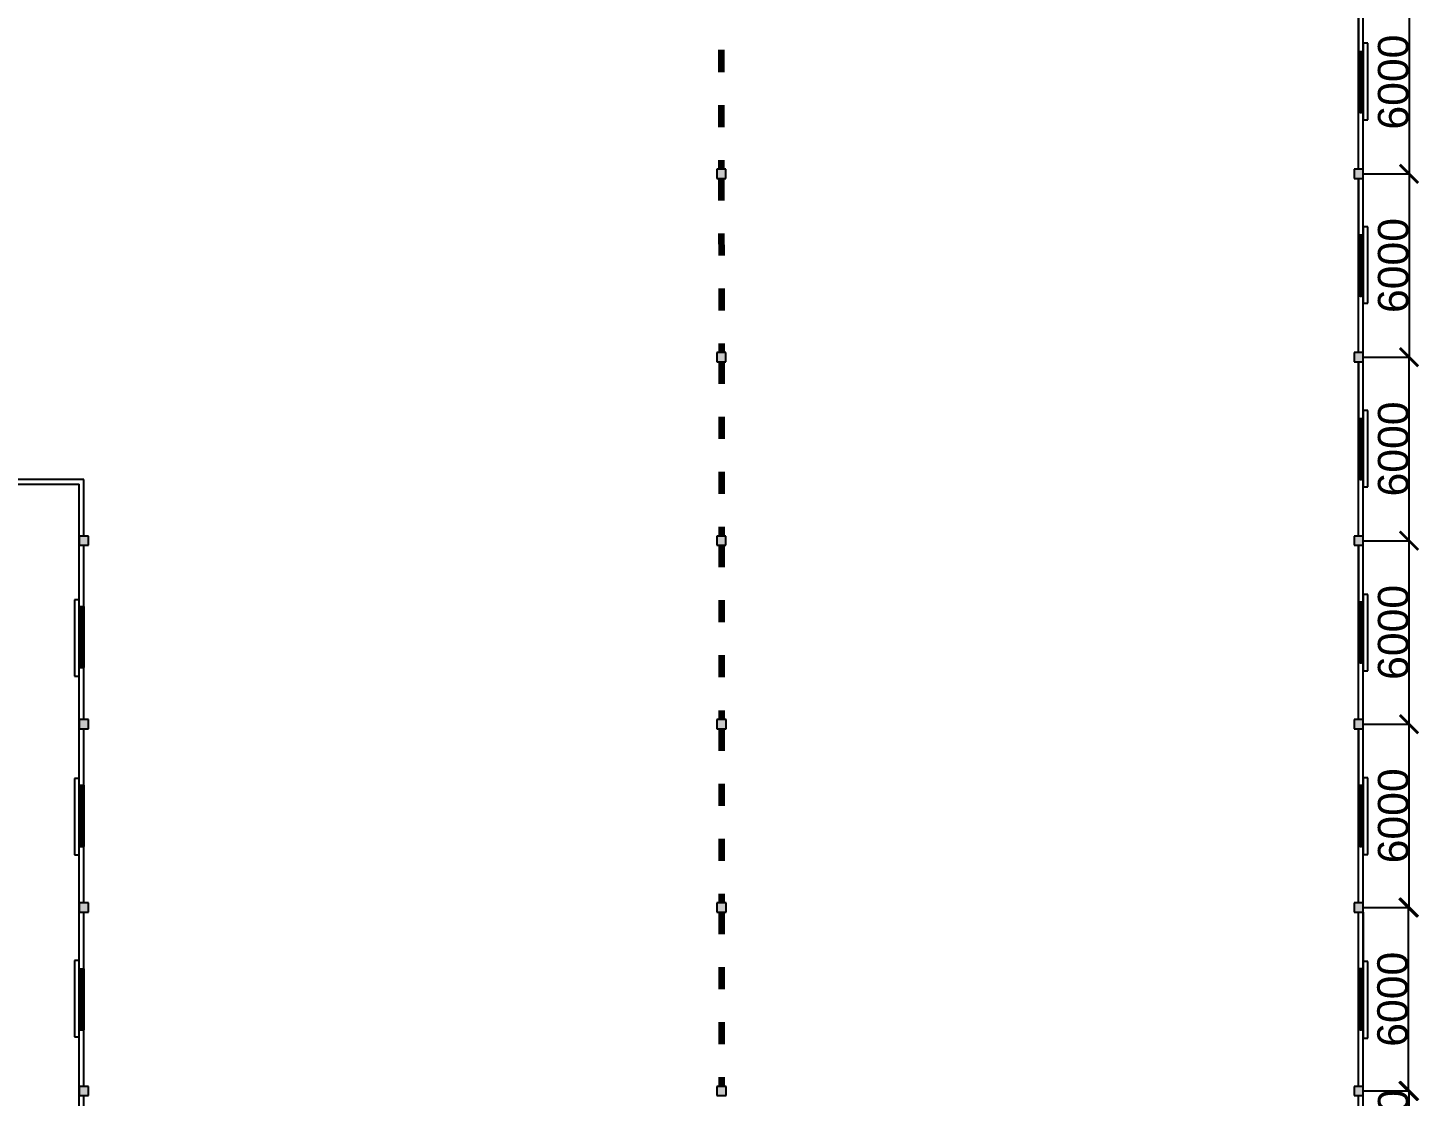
# Model space of a CAD drawing. Header units: millimetres. Extents: x 3339 to 2017737, y 4955 to 2748989.
# Drawn here: x 1634162 to 1679676, y 1665979 to 1700924 of the extents above; entities that cross this region are included whole.
import ezdxf

# ---------------------------------------------------------------- set-up
doc = ezdxf.new("R2010")
doc.units = ezdxf.units.MM
doc.header["$LTSCALE"] = 30
doc.linetypes.add('ACAD_ISO03W100', pattern=[30, 12, -18])
doc.styles.get("Standard").update_dxf_attribs({"font": 'arial.ttf'})
doc.dimstyles.new('ISO-25', dxfattribs={"dimtxt": 1000, "dimasz": 600, "dimexe": 1.25, "dimexo": 0.625, "dimtad": 1, "dimtxsty": 'Standard', "dimblk": 'ARCHTICK', "dimcen": 2.5, "dimclrd": 4, "dimadec": 0, "dimazin": 0, "dimtfac": 1, "dimtmove": 0, "dimatfit": 3, "dimfxl": 1, "dimarcsym": 0})

# ---------------------------------------------------------------- blocks, each defined once
blk = doc.blocks.new('_ArchTick')
at = {"color": 0, "linetype": 'ByBlock', "const_width": 0.15}
blk.add_lwpolyline([(-0.5, -0.5), (0.5, 0.5)], dxfattribs=at)
blk = doc.blocks.new('*D457')
at = {"color": 0, "lineweight": -2, "transparency": 16777216}
for p, q in [((1677845, 1666149), (1679345, 1666149)), ((1677845, 1663149), (1679345, 1663149))]:
    blk.add_line(p, q, dxfattribs=at)
at = {"color": 4, "lineweight": -2, "transparency": 16777216}
blk.add_line((1679344, 1663149), (1679344, 1666149), dxfattribs=at)
at = {"layer": 'Defpoints', "color": 0, "transparency": 16777216}
for p in [(1677844, 1666149), (1679344, 1666149), (1677844, 1663149)]:
    blk.add_point(p, dxfattribs=at)
at = {"color": 4, "lineweight": -2, "transparency": 16777216, "xscale": 600, "yscale": 600, "zscale": 600}
for p, rotation in [((1679344, 1666149), 90), ((1679344, 1663149), 270)]:
    blk.add_blockref('_ArchTick', p, dxfattribs=dict(at, rotation=rotation))
at = {"color": 0, "transparency": 16777216, "insert": (1678833, 1664649), "char_height": 1000, "attachment_point": 5, "rotation": 90}
blk.add_mtext('3000', dxfattribs=at)
blk = doc.blocks.new('*D246')
at = {"color": 0, "lineweight": -2, "transparency": 16777216}
for p, q in [((1677845, 1672149), (1679323, 1672149)), ((1677845, 1666149), (1679323, 1666149))]:
    blk.add_line(p, q, dxfattribs=at)
at = {"color": 4, "lineweight": -2, "transparency": 16777216}
blk.add_line((1679322, 1666149), (1679322, 1672149), dxfattribs=at)
at = {"layer": 'Defpoints', "color": 0, "transparency": 16777216}
for p in [(1677844, 1672149), (1679322, 1672149), (1677844, 1666149)]:
    blk.add_point(p, dxfattribs=at)
at = {"color": 4, "lineweight": -2, "transparency": 16777216, "xscale": 600, "yscale": 600, "zscale": 600}
for p, rotation in [((1679322, 1672149), 90), ((1679322, 1666149), 270)]:
    blk.add_blockref('_ArchTick', p, dxfattribs=dict(at, rotation=rotation))
at = {"color": 0, "transparency": 16777216, "insert": (1678811, 1669149), "char_height": 1000, "attachment_point": 5, "rotation": 90}
blk.add_mtext('6000', dxfattribs=at)
blk = doc.blocks.new('*D458')
at = {"color": 0, "lineweight": -2, "transparency": 16777216}
for p, q in [((1677845, 1678149), (1679345, 1678149)), ((1677845, 1672149), (1679345, 1672149))]:
    blk.add_line(p, q, dxfattribs=at)
at = {"color": 4, "lineweight": -2, "transparency": 16777216}
blk.add_line((1679344, 1672149), (1679344, 1678149), dxfattribs=at)
at = {"layer": 'Defpoints', "color": 0, "transparency": 16777216}
for p in [(1677844, 1678149), (1679344, 1678149), (1677844, 1672149)]:
    blk.add_point(p, dxfattribs=at)
at = {"color": 4, "lineweight": -2, "transparency": 16777216, "xscale": 600, "yscale": 600, "zscale": 600}
for p, rotation in [((1679344, 1678149), 90), ((1679344, 1672149), 270)]:
    blk.add_blockref('_ArchTick', p, dxfattribs=dict(at, rotation=rotation))
at = {"color": 0, "transparency": 16777216, "insert": (1678833, 1675149), "char_height": 1000, "attachment_point": 5, "rotation": 90}
blk.add_mtext('6000', dxfattribs=at)
blk = doc.blocks.new('*D459')
at = {"color": 0, "lineweight": -2, "transparency": 16777216}
for p, q in [((1677845, 1684149), (1679345, 1684149)), ((1677845, 1678149), (1679345, 1678149))]:
    blk.add_line(p, q, dxfattribs=at)
at = {"color": 4, "lineweight": -2, "transparency": 16777216}
blk.add_line((1679343, 1684149), (1679343, 1678149), dxfattribs=at)
at = {"layer": 'Defpoints', "color": 0, "transparency": 16777216}
for p in [(1677844, 1684149), (1677844, 1678149), (1679343, 1678149)]:
    blk.add_point(p, dxfattribs=at)
at = {"color": 4, "lineweight": -2, "transparency": 16777216, "xscale": 600, "yscale": 600, "zscale": 600}
for p, rotation in [((1679343, 1684149), 90), ((1679343, 1678149), 270)]:
    blk.add_blockref('_ArchTick', p, dxfattribs=dict(at, rotation=rotation))
at = {"color": 0, "transparency": 16777216, "insert": (1678832, 1681149), "char_height": 1000, "attachment_point": 5, "rotation": 90}
blk.add_mtext('6000', dxfattribs=at)
blk = doc.blocks.new('*D460')
at = {"color": 0, "lineweight": -2, "transparency": 16777216}
for p, q in [((1677845, 1690149), (1679345, 1690149)), ((1677845, 1684149), (1679345, 1684149))]:
    blk.add_line(p, q, dxfattribs=at)
at = {"color": 4, "lineweight": -2, "transparency": 16777216}
blk.add_line((1679344, 1684149), (1679344, 1690149), dxfattribs=at)
at = {"layer": 'Defpoints', "color": 0, "transparency": 16777216}
for p in [(1677844, 1690149), (1679344, 1690149), (1677844, 1684149)]:
    blk.add_point(p, dxfattribs=at)
at = {"color": 4, "lineweight": -2, "transparency": 16777216, "xscale": 600, "yscale": 600, "zscale": 600}
for p, rotation in [((1679344, 1690149), 90), ((1679344, 1684149), 270)]:
    blk.add_blockref('_ArchTick', p, dxfattribs=dict(at, rotation=rotation))
at = {"color": 0, "transparency": 16777216, "insert": (1678833, 1687149), "char_height": 1000, "attachment_point": 5, "rotation": 90}
blk.add_mtext('6000', dxfattribs=at)
blk = doc.blocks.new('*D461')
at = {"color": 0, "lineweight": -2, "transparency": 16777216}
for p, q in [((1677845, 1696149), (1679345, 1696149)), ((1677845, 1690149), (1679345, 1690149))]:
    blk.add_line(p, q, dxfattribs=at)
at = {"color": 4, "lineweight": -2, "transparency": 16777216}
blk.add_line((1679344, 1696149), (1679344, 1690149), dxfattribs=at)
at = {"layer": 'Defpoints', "color": 0, "transparency": 16777216}
for p in [(1677844, 1696149), (1677844, 1690149), (1679344, 1690149)]:
    blk.add_point(p, dxfattribs=at)
at = {"color": 4, "lineweight": -2, "transparency": 16777216, "xscale": 600, "yscale": 600, "zscale": 600}
for p, rotation in [((1679344, 1696149), 90), ((1679344, 1690149), 270)]:
    blk.add_blockref('_ArchTick', p, dxfattribs=dict(at, rotation=rotation))
at = {"color": 0, "transparency": 16777216, "insert": (1678833, 1693149), "char_height": 1000, "attachment_point": 5, "rotation": 90}
blk.add_mtext('6000', dxfattribs=at)
blk = doc.blocks.new('*D462')
at = {"color": 0, "lineweight": -2, "transparency": 16777216}
for p, q in [((1677845, 1702149), (1679345, 1702149)), ((1677845, 1696149), (1679345, 1696149))]:
    blk.add_line(p, q, dxfattribs=at)
at = {"color": 4, "lineweight": -2, "transparency": 16777216}
blk.add_line((1679344, 1702149), (1679344, 1696149), dxfattribs=at)
at = {"layer": 'Defpoints', "color": 0, "transparency": 16777216}
for p in [(1677844, 1702149), (1677844, 1696149), (1679344, 1696149)]:
    blk.add_point(p, dxfattribs=at)
at = {"color": 4, "lineweight": -2, "transparency": 16777216, "xscale": 600, "yscale": 600, "zscale": 600}
for p, rotation in [((1679344, 1702149), 90), ((1679344, 1696149), 270)]:
    blk.add_blockref('_ArchTick', p, dxfattribs=dict(at, rotation=rotation))
at = {"color": 0, "transparency": 16777216, "insert": (1678833, 1699149), "char_height": 1000, "attachment_point": 5, "rotation": 90}
blk.add_mtext('6000', dxfattribs=at)

msp = doc.modelspace()

# ---------------------------------------------------------------- hatches: boundary and pattern name
at = {"lineweight": 211, "ltscale": 5, "true_color": 0xf8d731}
h = msp.add_hatch(color=40, dxfattribs=at)
h.dxf.hatch_style = 1
h.paths.add_polyline_path([(1656995.26, 1708298.947), (1656845.26, 1708298.947), (1656695.26, 1708298.947), (1656695.26, 1708148.947), (1656695.26, 1707998.947), (1656995.26, 1707998.947)])
h.paths.add_polyline_path([(1656996.437, 1702298.947), (1656846.437, 1702298.947), (1656696.437, 1702298.947), (1656696.437, 1702148.947), (1656696.437, 1701998.947), (1656996.437, 1701998.947)])
h.paths.add_polyline_path([(1656997.613, 1696298.947), (1656847.613, 1696298.947), (1656697.613, 1696298.947), (1656697.613, 1696148.947), (1656697.613, 1695998.947), (1656997.613, 1695998.947)])
h.paths.add_polyline_path([(1656998.789, 1690298.947), (1656848.789, 1690298.947), (1656698.789, 1690298.947), (1656698.789, 1690148.947), (1656698.789, 1689998.947), (1656998.789, 1689998.947)])
h.paths.add_polyline_path([(1656999.966, 1684298.947), (1656849.966, 1684298.947), (1656699.966, 1684298.947), (1656699.966, 1684148.947), (1656699.966, 1683998.947), (1656999.966, 1683998.947)])
h.paths.add_polyline_path([(1657001.142, 1678298.947), (1656851.142, 1678298.947), (1656701.142, 1678298.947), (1656701.142, 1678148.947), (1656701.142, 1677998.947), (1657001.142, 1677998.947)])
h.paths.add_polyline_path([(1657002.319, 1672298.947), (1656852.319, 1672298.947), (1656702.319, 1672298.947), (1656702.319, 1672148.947), (1656702.319, 1671998.947), (1657002.319, 1671998.947)])
h.paths.add_polyline_path([(1657003.495, 1666298.947), (1656853.495, 1666298.947), (1656703.495, 1666298.947), (1656703.495, 1665998.947), (1657003.495, 1665998.947)])
at = {"true_color": 0xf8d731}
h = msp.add_hatch(color=40, dxfattribs=at)
h.dxf.hatch_style = 1
h.paths.add_polyline_path([(1677844.084, 1702298.947), (1677694.084, 1702298.947), (1677544.084, 1702298.947), (1677544.084, 1701998.947), (1677844.084, 1701998.947)])
h.paths.add_polyline_path([(1677844.084, 1696298.947), (1677694.084, 1696298.947), (1677544.084, 1696298.947), (1677544.084, 1696148.947), (1677544.084, 1695998.947), (1677844.084, 1695998.947)])
h.paths.add_polyline_path([(1677844.084, 1690298.947), (1677694.084, 1690298.947), (1677544.084, 1690298.947), (1677544.084, 1690148.947), (1677544.084, 1689998.947), (1677844.084, 1689998.947)])
h.paths.add_polyline_path([(1677844.084, 1684298.947), (1677694.084, 1684298.947), (1677544.084, 1684298.947), (1677544.084, 1684148.947), (1677544.084, 1683998.947), (1677844.084, 1683998.947)])
h = msp.add_hatch(color=40, dxfattribs=at)
h.dxf.hatch_style = 1
h.paths.add_polyline_path([(1677844.084, 1663448.947), (1677694.084, 1663448.947), (1677544.084, 1663448.947), (1677544.084, 1663298.947), (1677544.084, 1663148.947), (1677844.084, 1663148.947)])
h.paths.add_polyline_path([(1671994.084, 1663448.947), (1671844.084, 1663448.947), (1671694.084, 1663448.947), (1671694.084, 1663298.947), (1671694.084, 1663148.947), (1671994.084, 1663148.947)])
h.paths.add_polyline_path([(1668994.084, 1663448.947), (1668844.084, 1663448.947), (1668694.084, 1663448.947), (1668694.084, 1663298.947), (1668694.084, 1663148.947), (1668994.084, 1663148.947)])
h.paths.add_polyline_path([(1662994.084, 1663448.947), (1662844.084, 1663448.947), (1662694.084, 1663448.947), (1662694.084, 1663298.947), (1662694.084, 1663148.947), (1662994.084, 1663148.947)])
h.paths.add_polyline_path([(1656994.084, 1663448.947), (1656844.084, 1663448.947), (1656694.084, 1663448.947), (1656694.084, 1663298.947), (1656694.084, 1663148.947), (1656994.084, 1663148.947)])
h.paths.add_polyline_path([(1650994.084, 1663448.947), (1650844.084, 1663448.947), (1650694.084, 1663448.947), (1650694.084, 1663298.947), (1650694.084, 1663148.947), (1650994.084, 1663148.947)])
h.paths.add_polyline_path([(1644994.084, 1663448.947), (1644844.084, 1663448.947), (1644694.084, 1663448.947), (1644694.084, 1663298.947), (1644694.084, 1663148.947), (1644994.084, 1663148.947)])
h.paths.add_polyline_path([(1641994.084, 1663448.947), (1641844.084, 1663448.947), (1641694.084, 1663448.947), (1641694.084, 1663298.947), (1641694.084, 1663148.947), (1641994.084, 1663148.947)])
h.paths.add_polyline_path([(1636144.084, 1663448.947), (1635994.084, 1663448.947), (1635844.084, 1663448.947), (1635844.084, 1663148.947), (1636144.084, 1663148.947)])
h.paths.add_polyline_path([(1636144.084, 1666298.947), (1635994.084, 1666298.947), (1635844.084, 1666298.947), (1635844.084, 1665998.947), (1636144.084, 1665998.947)])
h.paths.add_polyline_path([(1636144.084, 1672298.947), (1635994.084, 1672298.947), (1635844.084, 1672298.947), (1635844.084, 1672148.947), (1635844.084, 1671998.947), (1636144.084, 1671998.947)])
h.paths.add_polyline_path([(1636144.084, 1678298.947), (1635994.084, 1678298.947), (1635844.084, 1678298.947), (1635844.084, 1677998.947), (1636144.084, 1677998.947)])
h.paths.add_polyline_path([(1631844.084, 1674298.947), (1631698.192, 1674298.947), (1631548.192, 1674298.947), (1631548.192, 1674148.947), (1631548.192, 1673998.947), (1631844.084, 1673998.947)])
h.paths.add_polyline_path([(1631844.084, 1668148.947), (1631844.084, 1668299.806), (1631548.192, 1668299.806), (1631548.192, 1668149.806), (1631548.192, 1667999.806), (1631844.084, 1667999.806)])
h.paths.add_polyline_path([(1631844.084, 1663448.947), (1631544.084, 1663448.947), (1631544.084, 1663148.947), (1631844.084, 1663148.947)])
h.paths.add_polyline_path([(1677844.084, 1666298.947), (1677694.084, 1666298.947), (1677544.084, 1666298.947), (1677544.084, 1666148.947), (1677544.084, 1665998.947), (1677844.084, 1665998.947)])
h.paths.add_polyline_path([(1677844.084, 1672298.947), (1677694.084, 1672298.947), (1677544.084, 1672298.947), (1677544.084, 1672148.947), (1677544.084, 1671998.947), (1677844.084, 1671998.947)])
h.paths.add_polyline_path([(1677844.084, 1678298.947), (1677694.084, 1678298.947), (1677544.084, 1678298.947), (1677544.084, 1678148.947), (1677544.084, 1677998.947), (1677844.084, 1677998.947)])
h.paths.add_polyline_path([(1624994.084, 1663448.947), (1624694.084, 1663448.947), (1624694.084, 1663148.947), (1624844.084, 1663148.947), (1624994.084, 1663148.947)])
h.paths.add_polyline_path([(1617994.084, 1663448.947), (1617694.084, 1663448.947), (1617694.084, 1663148.947), (1617844.084, 1663148.947), (1617994.084, 1663148.947)])
h.paths.add_polyline_path([(1611994.084, 1663448.947), (1611694.084, 1663448.947), (1611694.084, 1663148.947), (1611844.084, 1663148.947), (1611994.084, 1663148.947)])
h.paths.add_polyline_path([(1605994.084, 1663448.947), (1605694.084, 1663448.947), (1605694.084, 1663148.947), (1605844.084, 1663148.947), (1605994.084, 1663148.947)])
h.paths.add_polyline_path([(1636144.084, 1684298.947), (1635994.084, 1684298.947), (1635844.084, 1684298.947), (1635844.084, 1684148.947), (1635844.084, 1683998.947), (1636144.084, 1683998.947)])
h.paths.add_polyline_path([(1631844.084, 1680298.947), (1631698.192, 1680298.947), (1631548.192, 1680298.947), (1631548.192, 1680148.947), (1631548.192, 1679998.947), (1631844.084, 1679998.947)])
h.paths.add_polyline_path([(1631844.084, 1686298.947), (1631698.192, 1686298.947), (1631548.192, 1686298.947), (1631548.192, 1686148.947), (1631548.192, 1685998.947), (1631844.084, 1685998.947)])
h.paths.add_polyline_path([(1588144.084, 1663448.947), (1587844.084, 1663448.947), (1587844.084, 1663148.947), (1588144.084, 1663148.947)])
h.paths.add_polyline_path([(1593994.084, 1663448.947), (1593694.084, 1663448.947), (1593694.084, 1663148.947), (1593844.084, 1663148.947), (1593994.084, 1663148.947)])
h.paths.add_polyline_path([(1599994.084, 1663448.947), (1599694.084, 1663448.947), (1599694.084, 1663148.947), (1599844.084, 1663148.947), (1599994.084, 1663148.947)])

# ---------------------------------------------------------------- linework, layer by layer
for p, q in [((1677844.084, 1663148.947), (1677844.084, 1726148.947)), ((1677694.084, 1696298.947), (1677694.084, 1701998.947)), ((1677694.084, 1701998.947), (1677694.084, 1700148.947)), ((1677844.084, 1696148.947), (1677844.084, 1702148.947)), ((1677842.521, 1700418.876), (1677842.521, 1697918.876)), ((1677992.521, 1700418.876), (1677842.521, 1700418.876)), ((1677842.521, 1700418.876), (1677842.521, 1700418.876)), ((1677992.521, 1697918.876), (1677992.521, 1700418.876)), ((1677694.084, 1700148.947), (1677844.084, 1700148.947)), ((1677842.521, 1697918.876), (1677992.521, 1697918.876)), ((1677544.084, 1696298.947), (1677544.084, 1695998.947)), ((1677844.084, 1696298.947), (1677544.084, 1696298.947)), ((1677544.084, 1696298.947), (1677544.084, 1696148.947)), ((1677544.084, 1695998.947), (1677844.084, 1695998.947)), ((1677844.084, 1696298.947), (1677694.084, 1696298.947)), ((1677694.084, 1690298.947), (1677694.084, 1695998.947)), ((1677694.084, 1695998.947), (1677694.084, 1694148.947)), ((1677844.084, 1695998.947), (1677844.084, 1696298.947)), ((1677844.084, 1696148.947), (1677844.084, 1696298.947)), ((1677844.084, 1690148.947), (1677844.084, 1696148.947)), ((1677694.084, 1694148.947), (1677844.084, 1694148.947)), ((1677842.521, 1694418.876), (1677842.521, 1691918.876)), ((1677992.521, 1694418.876), (1677842.521, 1694418.876)), ((1677842.521, 1694418.876), (1677842.521, 1694418.876)), ((1677992.521, 1691918.876), (1677992.521, 1694418.876)), ((1677842.521, 1691918.876), (1677992.521, 1691918.876)), ((1677544.084, 1690298.947), (1677544.084, 1689998.947)), ((1677844.084, 1690298.947), (1677544.084, 1690298.947)), ((1677544.084, 1690298.947), (1677544.084, 1690148.947)), ((1677544.084, 1689998.947), (1677844.084, 1689998.947)), ((1677844.084, 1690298.947), (1677694.084, 1690298.947)), ((1677694.084, 1684298.947), (1677694.084, 1689998.947)), ((1677694.084, 1689998.947), (1677694.084, 1688148.947)), ((1677844.084, 1689998.947), (1677844.084, 1690298.947)), ((1677844.084, 1690148.947), (1677844.084, 1690298.947)), ((1677844.084, 1684148.947), (1677844.084, 1690148.947)), ((1677844.084, 1690148.947), (1677844.084, 1690148.947)), ((1677694.084, 1688148.947), (1677844.084, 1688148.947)), ((1677842.521, 1688408.876), (1677842.521, 1685908.876)), ((1677992.521, 1688408.876), (1677842.521, 1688408.876)), ((1677842.521, 1688408.876), (1677842.521, 1688408.876)), ((1677992.521, 1685908.876), (1677992.521, 1688408.876)), ((1631548.192, 1685998.947), (1635844.084, 1685998.947)), ((1635994.084, 1686148.947), (1631844.084, 1686148.947)), ((1635844.084, 1663148.947), (1635844.084, 1685998.947)), ((1635994.084, 1684298.947), (1635994.084, 1686148.947)), ((1677842.521, 1685908.876), (1677992.521, 1685908.876)), ((1635844.084, 1684298.947), (1635844.084, 1683998.947)), ((1636144.084, 1684298.947), (1635844.084, 1684298.947)), ((1635844.084, 1684298.947), (1635844.084, 1684148.947)), ((1635844.084, 1678148.947), (1635844.084, 1684148.947)), ((1636144.084, 1684298.947), (1635994.084, 1684298.947)), ((1636144.084, 1683998.947), (1636144.084, 1684298.947)), ((1636144.084, 1684148.947), (1636144.084, 1684298.947)), ((1677544.084, 1684298.947), (1677544.084, 1683998.947)), ((1677844.084, 1684298.947), (1677544.084, 1684298.947)), ((1677544.084, 1684298.947), (1677544.084, 1684148.947)), ((1677844.084, 1684298.947), (1677694.084, 1684298.947)), ((1677844.084, 1683998.947), (1677844.084, 1684298.947)), ((1677844.084, 1684148.947), (1677844.084, 1684298.947)), ((1677844.084, 1678148.947), (1677844.084, 1684148.947)), ((1635844.084, 1683998.947), (1636144.084, 1683998.947)), ((1635994.084, 1678298.947), (1635994.084, 1683998.947)), ((1677544.084, 1683998.947), (1677844.084, 1683998.947)), ((1677694.084, 1678298.947), (1677694.084, 1683998.947)), ((1677694.084, 1683998.947), (1677694.084, 1682148.947)), ((1635692.521, 1682218.876), (1635692.521, 1679718.876)), ((1635842.521, 1682218.876), (1635692.521, 1682218.876)), ((1635692.521, 1682218.876), (1635692.521, 1682218.876)), ((1635842.521, 1679718.876), (1635842.521, 1682218.876)), ((1677842.521, 1682388.876), (1677842.521, 1679888.876)), ((1677992.521, 1682388.876), (1677842.521, 1682388.876)), ((1677842.521, 1682388.876), (1677842.521, 1682388.876)), ((1677992.521, 1679888.876), (1677992.521, 1682388.876)), ((1677694.084, 1682148.947), (1677844.084, 1682148.947)), ((1635844.084, 1679998.947), (1635994.084, 1679998.947)), ((1635692.521, 1679718.876), (1635842.521, 1679718.876)), ((1677842.521, 1679888.876), (1677992.521, 1679888.876)), ((1635844.084, 1678298.947), (1635844.084, 1677998.947)), ((1636144.084, 1678298.947), (1635844.084, 1678298.947)), ((1635844.084, 1678298.947), (1635844.084, 1678148.947)), ((1636144.084, 1678298.947), (1635994.084, 1678298.947)), ((1636144.084, 1677998.947), (1636144.084, 1678298.947)), ((1636144.084, 1678148.947), (1636144.084, 1678298.947)), ((1677544.084, 1678298.947), (1677544.084, 1677998.947)), ((1677844.084, 1678298.947), (1677544.084, 1678298.947)), ((1677544.084, 1678298.947), (1677544.084, 1678148.947)), ((1677844.084, 1678298.947), (1677694.084, 1678298.947)), ((1677844.084, 1677998.947), (1677844.084, 1678298.947)), ((1677844.084, 1678148.947), (1677844.084, 1678298.947)), ((1677844.084, 1672148.947), (1677844.084, 1678148.947)), ((1635844.084, 1677998.947), (1636144.084, 1677998.947)), ((1635994.084, 1672298.947), (1635994.084, 1677998.947)), ((1635994.084, 1672298.947), (1635994.084, 1677998.947)), ((1677544.084, 1677998.947), (1677844.084, 1677998.947)), ((1677694.084, 1672298.947), (1677694.084, 1677998.947)), ((1677694.084, 1677998.947), (1677694.084, 1676148.947)), ((1635692.521, 1676368.876), (1635692.521, 1673868.876)), ((1635842.521, 1676368.876), (1635692.521, 1676368.876)), ((1635692.521, 1676368.876), (1635692.521, 1676368.876)), ((1635842.521, 1673868.876), (1635842.521, 1676368.876)), ((1677842.521, 1676388.876), (1677842.521, 1673888.876)), ((1677992.521, 1676388.876), (1677842.521, 1676388.876)), ((1677842.521, 1676388.876), (1677842.521, 1676388.876)), ((1677992.521, 1673888.876), (1677992.521, 1676388.876)), ((1677694.084, 1676148.947), (1677844.084, 1676148.947)), ((1635844.084, 1672298.947), (1635844.084, 1674148.947)), ((1635844.084, 1674148.947), (1635994.084, 1674148.947)), ((1635692.521, 1673868.876), (1635842.521, 1673868.876)), ((1677842.521, 1673888.876), (1677992.521, 1673888.876)), ((1635844.084, 1672298.947), (1635844.084, 1671998.947)), ((1636144.084, 1672298.947), (1635844.084, 1672298.947)), ((1635844.084, 1672298.947), (1635844.084, 1672148.947)), ((1636144.084, 1672298.947), (1635994.084, 1672298.947)), ((1636144.084, 1671998.947), (1636144.084, 1672298.947)), ((1636144.084, 1672148.947), (1636144.084, 1672298.947)), ((1677544.084, 1672298.947), (1677544.084, 1671998.947)), ((1677844.084, 1672298.947), (1677544.084, 1672298.947)), ((1677544.084, 1672298.947), (1677544.084, 1672148.947)), ((1677844.084, 1672298.947), (1677694.084, 1672298.947)), ((1677844.084, 1671998.947), (1677844.084, 1672298.947)), ((1677844.084, 1672148.947), (1677844.084, 1672298.947)), ((1635844.084, 1671998.947), (1636144.084, 1671998.947)), ((1635994.084, 1666298.947), (1635994.084, 1671998.947)), ((1635994.084, 1666298.947), (1635994.084, 1671998.947)), ((1677544.084, 1671998.947), (1677844.084, 1671998.947)), ((1677694.084, 1666298.947), (1677694.084, 1671998.947)), ((1677844.084, 1666148.947), (1677844.084, 1672148.947)), ((1677844.084, 1671998.947), (1677844.084, 1670148.947)), ((1635692.521, 1670418.876), (1635692.521, 1667918.876)), ((1635842.521, 1670418.876), (1635692.521, 1670418.876)), ((1635692.521, 1670418.876), (1635692.521, 1670418.876)), ((1635842.521, 1667918.876), (1635842.521, 1670418.876)), ((1677842.521, 1670378.876), (1677842.521, 1667878.876)), ((1677992.521, 1670378.876), (1677842.521, 1670378.876)), ((1677842.521, 1670378.876), (1677842.521, 1670378.876)), ((1677992.521, 1667878.876), (1677992.521, 1670378.876)), ((1677844.084, 1670148.947), (1677694.084, 1670148.947)), ((1635844.084, 1666298.947), (1635844.084, 1668148.947)), ((1635844.084, 1668148.947), (1635994.084, 1668148.947)), ((1635692.521, 1667918.876), (1635842.521, 1667918.876)), ((1677842.521, 1667878.876), (1677992.521, 1667878.876)), ((1635844.084, 1666298.947), (1635844.084, 1665998.947)), ((1636144.084, 1666298.947), (1635844.084, 1666298.947)), ((1635844.084, 1666298.947), (1635844.084, 1666148.947)), ((1636144.084, 1666298.947), (1635994.084, 1666298.947)), ((1636144.084, 1665998.947), (1636144.084, 1666298.947)), ((1636144.084, 1666148.947), (1636144.084, 1666298.947)), ((1677544.084, 1666298.947), (1677544.084, 1665998.947)), ((1677844.084, 1666298.947), (1677544.084, 1666298.947)), ((1677544.084, 1666298.947), (1677544.084, 1666148.947)), ((1677844.084, 1666298.947), (1677694.084, 1666298.947)), ((1677844.084, 1665998.947), (1677844.084, 1666298.947)), ((1677844.084, 1666148.947), (1677844.084, 1666298.947)), ((1635844.084, 1663148.947), (1635844.084, 1666148.947)), ((1635844.084, 1665998.947), (1636144.084, 1665998.947)), ((1635994.084, 1663448.947), (1635994.084, 1665998.947)), ((1677544.084, 1665998.947), (1677844.084, 1665998.947)), ((1677694.084, 1663448.947), (1677694.084, 1665998.947)), ((1677844.084, 1663148.947), (1677844.084, 1666148.947))]:
    msp.add_line(p, q)
at = {"linetype": 'ACAD_ISO03W100', "lineweight": 200, "ltscale": 2}
for p, q in [((1656846.466, 1701998.947), (1656847.584, 1696298.947)), ((1656847.642, 1695998.947), (1656848.76, 1690298.947)), ((1656848.819, 1689998.947), (1656849.937, 1684298.947)), ((1656849.995, 1683998.947), (1656851.113, 1678298.947)), ((1656851.172, 1677998.947), (1656852.289, 1672298.947)), ((1656852.348, 1671998.947), (1656853.466, 1666298.947))]:
    msp.add_line(p, q, dxfattribs=at)
at = {"color": 9, "true_color": 0xafd9aa}
for p, q in [((1677694.084, 1700148.947), (1677844.084, 1700148.947)), ((1677694.084, 1698148.947), (1677694.084, 1700148.947)), ((1677694.084, 1700148.947), (1677744.084, 1700148.947)), ((1677744.084, 1700148.947), (1677744.084, 1698148.947)), ((1677794.084, 1698148.947), (1677794.084, 1700148.947)), ((1677844.084, 1700148.947), (1677844.084, 1699148.947)), ((1677844.084, 1699148.947), (1677844.084, 1698148.947)), ((1677844.084, 1698148.947), (1677694.084, 1698148.947)), ((1677744.084, 1698148.947), (1677794.084, 1698148.947)), ((1677694.084, 1694148.947), (1677844.084, 1694148.947)), ((1677694.084, 1692148.947), (1677694.084, 1694148.947)), ((1677694.084, 1694148.947), (1677744.084, 1694148.947)), ((1677744.084, 1694148.947), (1677744.084, 1692148.947)), ((1677794.084, 1692148.947), (1677794.084, 1694148.947)), ((1677844.084, 1694148.947), (1677844.084, 1693148.947)), ((1677844.084, 1693148.947), (1677844.084, 1692148.947)), ((1677844.084, 1692148.947), (1677694.084, 1692148.947)), ((1677744.084, 1692148.947), (1677794.084, 1692148.947)), ((1677694.084, 1688148.947), (1677844.084, 1688148.947)), ((1677694.084, 1686148.947), (1677694.084, 1688148.947)), ((1677694.084, 1688148.947), (1677744.084, 1688148.947)), ((1677744.084, 1688148.947), (1677744.084, 1686148.947)), ((1677794.084, 1686148.947), (1677794.084, 1688148.947)), ((1677844.084, 1688148.947), (1677844.084, 1687148.947)), ((1677844.084, 1687148.947), (1677844.084, 1686148.947)), ((1677844.084, 1686148.947), (1677694.084, 1686148.947)), ((1677744.084, 1686148.947), (1677794.084, 1686148.947)), ((1635844.084, 1681998.947), (1635994.084, 1681998.947)), ((1635844.084, 1679998.947), (1635844.084, 1681998.947)), ((1635844.084, 1681998.947), (1635894.084, 1681998.947)), ((1635894.084, 1681998.947), (1635894.084, 1679998.947)), ((1635944.084, 1679998.947), (1635944.084, 1681998.947)), ((1635994.084, 1681998.947), (1635994.084, 1680998.947)), ((1677694.084, 1682148.947), (1677844.084, 1682148.947)), ((1677694.084, 1680148.947), (1677694.084, 1682148.947)), ((1677694.084, 1682148.947), (1677744.084, 1682148.947)), ((1677744.084, 1682148.947), (1677744.084, 1680148.947)), ((1677794.084, 1680148.947), (1677794.084, 1682148.947)), ((1677844.084, 1682148.947), (1677844.084, 1681148.947)), ((1635994.084, 1680998.947), (1635994.084, 1679998.947)), ((1677844.084, 1681148.947), (1677844.084, 1680148.947)), ((1635994.084, 1679998.947), (1635844.084, 1679998.947)), ((1635894.084, 1679998.947), (1635944.084, 1679998.947)), ((1677844.084, 1680148.947), (1677694.084, 1680148.947)), ((1677744.084, 1680148.947), (1677794.084, 1680148.947)), ((1635844.084, 1676148.947), (1635994.084, 1676148.947)), ((1635844.084, 1674148.947), (1635844.084, 1676148.947)), ((1635844.084, 1676148.947), (1635894.084, 1676148.947)), ((1635894.084, 1676148.947), (1635894.084, 1674148.947)), ((1635944.084, 1674148.947), (1635944.084, 1676148.947)), ((1635994.084, 1676148.947), (1635994.084, 1675148.947)), ((1677694.084, 1676148.947), (1677844.084, 1676148.947)), ((1677694.084, 1674148.947), (1677694.084, 1676148.947)), ((1677694.084, 1676148.947), (1677744.084, 1676148.947)), ((1677744.084, 1676148.947), (1677744.084, 1674148.947)), ((1677794.084, 1674148.947), (1677794.084, 1676148.947)), ((1677844.084, 1676148.947), (1677844.084, 1675148.947)), ((1635994.084, 1675148.947), (1635994.084, 1674148.947)), ((1677844.084, 1675148.947), (1677844.084, 1674148.947)), ((1635994.084, 1674148.947), (1635844.084, 1674148.947)), ((1635894.084, 1674148.947), (1635944.084, 1674148.947)), ((1677844.084, 1674148.947), (1677694.084, 1674148.947)), ((1677744.084, 1674148.947), (1677794.084, 1674148.947)), ((1635844.084, 1670148.947), (1635994.084, 1670148.947)), ((1635844.084, 1668148.947), (1635844.084, 1670148.947)), ((1635844.084, 1670148.947), (1635894.084, 1670148.947)), ((1635894.084, 1670148.947), (1635894.084, 1668148.947)), ((1635944.084, 1668148.947), (1635944.084, 1670148.947)), ((1635994.084, 1670148.947), (1635994.084, 1669148.947)), ((1677694.084, 1670148.947), (1677844.084, 1670148.947)), ((1677694.084, 1668148.947), (1677694.084, 1670148.947)), ((1677694.084, 1670148.947), (1677744.084, 1670148.947)), ((1677744.084, 1670148.947), (1677744.084, 1668148.947)), ((1677794.084, 1668148.947), (1677794.084, 1670148.947)), ((1677844.084, 1670148.947), (1677844.084, 1669148.947)), ((1635994.084, 1669148.947), (1635994.084, 1668148.947)), ((1677844.084, 1669148.947), (1677844.084, 1668148.947)), ((1635994.084, 1668148.947), (1635844.084, 1668148.947)), ((1635894.084, 1668148.947), (1635944.084, 1668148.947)), ((1677844.084, 1668148.947), (1677694.084, 1668148.947)), ((1677744.084, 1668148.947), (1677794.084, 1668148.947))]:
    msp.add_line(p, q, dxfattribs=at)
at = {"lineweight": -3, "ltscale": 2}
for p, q in [((1656697.613, 1696298.947), (1656697.613, 1695998.947)), ((1656997.613, 1696298.947), (1656697.613, 1696298.947)), ((1656697.613, 1696298.947), (1656697.613, 1696148.947)), ((1656697.613, 1695998.947), (1656997.613, 1695998.947)), ((1656997.613, 1696298.947), (1656847.613, 1696298.947)), ((1656997.613, 1695998.947), (1656997.613, 1696298.947)), ((1656997.613, 1696148.947), (1656997.613, 1696298.947)), ((1656698.789, 1690298.947), (1656698.789, 1689998.947)), ((1656998.789, 1690298.947), (1656698.789, 1690298.947)), ((1656698.789, 1690298.947), (1656698.789, 1690148.947)), ((1656698.789, 1689998.947), (1656998.789, 1689998.947)), ((1656998.789, 1690298.947), (1656848.789, 1690298.947)), ((1656998.789, 1689998.947), (1656998.789, 1690298.947)), ((1656998.789, 1690148.947), (1656998.789, 1690298.947)), ((1656699.966, 1684298.947), (1656699.966, 1683998.947)), ((1656999.966, 1684298.947), (1656699.966, 1684298.947)), ((1656699.966, 1684298.947), (1656699.966, 1684148.947)), ((1656999.966, 1684298.947), (1656849.966, 1684298.947)), ((1656999.966, 1683998.947), (1656999.966, 1684298.947)), ((1656999.966, 1684148.947), (1656999.966, 1684298.947)), ((1656699.966, 1683998.947), (1656999.966, 1683998.947)), ((1656701.142, 1678298.947), (1656701.142, 1677998.947)), ((1657001.142, 1678298.947), (1656701.142, 1678298.947)), ((1656701.142, 1678298.947), (1656701.142, 1678148.947)), ((1657001.142, 1678298.947), (1656851.142, 1678298.947)), ((1657001.142, 1677998.947), (1657001.142, 1678298.947)), ((1657001.142, 1678148.947), (1657001.142, 1678298.947)), ((1656701.142, 1677998.947), (1657001.142, 1677998.947)), ((1656702.319, 1672298.947), (1656702.319, 1671998.947)), ((1657002.319, 1672298.947), (1656702.319, 1672298.947)), ((1656702.319, 1672298.947), (1656702.319, 1672148.947)), ((1657002.319, 1672298.947), (1656852.319, 1672298.947)), ((1657002.319, 1671998.947), (1657002.319, 1672298.947)), ((1657002.319, 1672148.947), (1657002.319, 1672298.947)), ((1656702.319, 1671998.947), (1657002.319, 1671998.947)), ((1656703.495, 1666298.947), (1656703.495, 1665998.947)), ((1657003.495, 1666298.947), (1656703.495, 1666298.947)), ((1656703.495, 1666298.947), (1656703.495, 1666148.947)), ((1657003.495, 1666298.947), (1656853.495, 1666298.947)), ((1657003.495, 1665998.947), (1657003.495, 1666298.947)), ((1657003.495, 1666148.947), (1657003.495, 1666298.947)), ((1656703.495, 1665998.947), (1657003.495, 1665998.947))]:
    msp.add_line(p, q, dxfattribs=at)

# ---------------------------------------------------------------- dimensions: what is measured, and where the dimension line sits
for base, p1, p2, picture, middle in [((1679344.076, 1696148.947), (1677844.084, 1702148.947), (1677844.084, 1696148.947), '*D462', (1678832.878, 1699148.947)), ((1679344.084, 1690148.947), (1677844.084, 1696148.947), (1677844.084, 1690148.947), '*D461', (1678832.886, 1693148.947)), ((1679344.084, 1690148.947), (1677844.084, 1684148.947), (1677844.084, 1690148.947), '*D460', (1678832.886, 1687148.947)), ((1679343.304, 1678148.947), (1677844.084, 1684148.947), (1677844.084, 1678148.947), '*D459', (1678832.106, 1681148.947)), ((1679344.084, 1678148.947), (1677844.084, 1672148.947), (1677844.084, 1678148.947), '*D458', (1678832.886, 1675148.947)), ((1679321.974, 1672148.947), (1677844.084, 1666148.947), (1677844.084, 1672148.947), '*D246', (1678810.776, 1669148.947)), ((1679344.084, 1666148.947), (1677844.084, 1663148.947), (1677844.084, 1666148.947), '*D457', (1678832.545, 1664648.947))]:
    dim = msp.add_linear_dim(base=base, p1=p1, p2=p2, angle=90, dimstyle='ISO-25')
    dim.commit()
    dim.dimension.update_dxf_attribs({"geometry": picture, "text_midpoint": middle})

doc.saveas('drawing.dxf')
